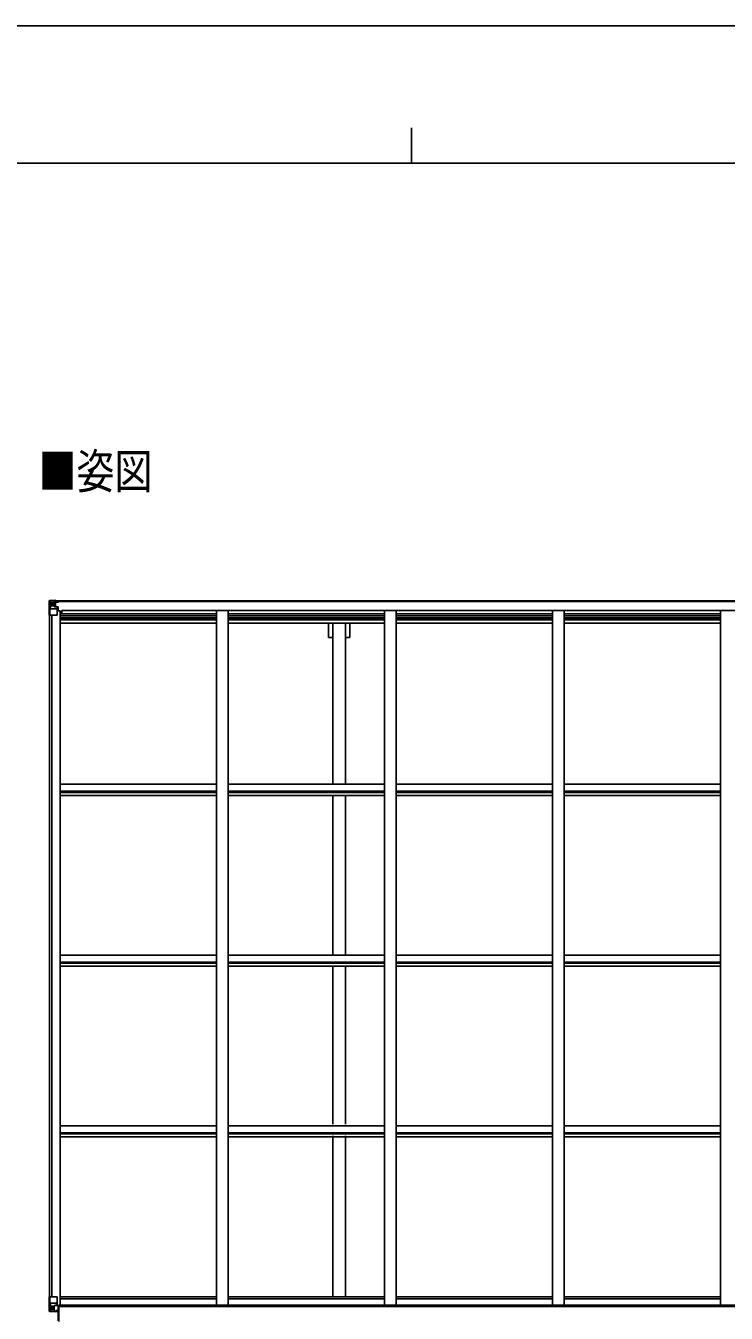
# Model space of a CAD drawing. Units: millimetres, scale not verified. Extents: x -12615 to 12615, y -8910 to 8910.
# Drawn here: x -1660 to 1326, y 3426 to 8910 of the extents above; entities that cross this region are included whole.
import ezdxf
from ezdxf.enums import TextEntityAlignment as Align

# ---------------------------------------------------------------- set-up
doc = ezdxf.new("R2010")
doc.units = ezdxf.units.MM
doc.header["$LTSCALE"] = 30
for name, color, linetype in [('0-2_USER1', 3, 'Continuous'), ('0-4_YKK_13', 4, 'Continuous'), ('0-5_YKK_A1', 4, 'Continuous'), ('0-7_YKK_ZWAK', 7, 'Continuous')]:
    doc.layers.add(name, color=color, linetype=linetype)
doc.styles.add('ＭＳ ゴシック', font='')
doc.styles.get('ＭＳ ゴシック').set_extended_font_data('MS Gothic')

msp = doc.modelspace()

# ---------------------------------------------------------------- linework, layer by layer
at = {"layer": '0-4_YKK_13'}
for p, q in [((-1559.83, 6460.05), (-1559.83, 6460.01)), ((-1558.89, 6461.05), (-1558.89, 6461.05)), ((-1558.89, 6461), (-1558.89, 6461.04)), ((-1549.92, 6461.43), (-1557.85, 6460.96)), ((-1556.99, 6459.99), (-1556.99, 6459.92)), ((-1556.99, 6399.34), (-1556.99, 6459.92)), ((-1556.44, 6426.22), (-1552.3, 6438.3)), ((-1556.44, 6426.22), (-1549.83, 6426)), ((-1553.02, 6456.55), (-1555.75, 6460.21)), ((-1552.16, 6453.04), (-1549.83, 6453.1)), ((-1552.16, 6439.57), (-1552.16, 6453.04)), ((-1549.83, 6439.53), (-1552.16, 6439.57)), ((-1537.83, 6462.22), (-1549.83, 6461.44)), ((-1549.83, 6453.09), (-1537.83, 6453.09)), ((-1549.83, 6439.54), (-1537.83, 6439.54)), ((-1549.83, 6439.53), (-1549.83, 6439.54)), ((-1549.83, 6426), (-1525.83, 6426)), ((-1544.35, 6445.9), (-1544.35, 6444.94)), ((-1538.83, 6453.09), (-1537.83, 6453.09)), ((-1531.33, 6462.73), (-1537.83, 6462.34)), ((-1537.83, 6436.24), (-1537.83, 6462.34)), ((-1537.83, 6461.45), (-1531.33, 6461.85)), ((-1536.33, 6456.63), (-1537.83, 6456.63)), ((-1536.33, 6453.09), (-1537.83, 6453.09)), ((-1536.33, 6439.54), (-1537.83, 6439.54)), ((-1537.01, 6435.98), (-1526.66, 6434.33)), ((-1537.01, 6435.35), (-1537.01, 6435.98)), ((-1526.66, 6433.69), (-1537.01, 6435.35)), ((-1531.33, 6460.92), (-1536.33, 6460.84)), ((-1535.83, 6456.27), (-1536.33, 6456.27)), ((-1532.33, 6451.34), (-1536.33, 6451.34)), ((-1532.33, 6443.13), (-1536.33, 6443.13)), ((-1536.22, 6454.97), (-1532.33, 6454.97)), ((-1535.84, 6455.18), (-1535.84, 6455.34)), ((-1535.84, 6455.34), (-1535.83, 6455.34)), ((-1535.83, 6457.3), (-1535.83, 6455.34)), ((-1527.83, 6457.3), (-1535.83, 6457.3)), ((-1527.83, 6457.27), (-1535.83, 6457.27)), ((-1525.83, 6455.43), (-1535.83, 6455.34)), ((-1532.33, 6435.23), (-1532.33, 6455.2)), ((-1531.33, 6461.85), (-1531.33, 6462.73)), ((-1531.33, 6461.33), (-1531.33, 6461.85)), ((-1531.33, 6461.33), (-1531.33, 6460.92)), ((-1531.33, 6460.92), (-1531.33, 6460.1)), ((-1526.66, 6434.33), (-1526.66, 6433.69)), ((-1526.38, 6434.25), (-1522.33, 6434.21)), ((-1526.33, 6460.54), (-1526.33, 6460.1)), ((-1526.03, 6460.54), (-1526.33, 6460.54)), ((-1526.03, 6460.54), (-1524.34, 6460.1)), ((-1525.83, 6457.04), (-1520.83, 6457.04)), ((-1525.83, 6455.43), (-1525.83, 6457.04)), ((-1525.83, 6400.34), (-1525.83, 6433.43)), ((-1521.33, 6422.34), (-1525.83, 6422.34)), ((-1521.33, 6434.21), (-1522.33, 6434.21)), ((-1522.33, 6432.48), (-1521.33, 6432.49)), ((-1521.33, 6417.99), (-1521.33, 6434.21)), ((-1520.83, 6457.96), (-1520.83, 6457.04)), ((-1520.83, 6457.04), (-1519.83, 6457.04)), ((-1519.83, 6457.04), (-1519.83, 6457.96)), ((-1519.83, 6457.04), (-1519.83, 6455.47)), ((-1519.83, 6455.35), (-1519.83, 6455.47)), ((-1556.99, 6399.34), (-1526.83, 6399.34)), ((-1559.83, 3495.36), (-1526.83, 3495.36)), ((-1559.83, 3434.65), (-1559.83, 3495.36)), ((-1556.99, 3495.36), (-1556.99, 3434.78)), ((-1556.44, 3468.48), (-1549.83, 3468.69)), ((-1556.44, 3468.48), (-1552.3, 3456.39)), ((-1549.83, 3455.16), (-1552.17, 3455.13)), ((-1552.17, 3455.13), (-1552.17, 3441.66)), ((-1549.83, 3468.69), (-1525.83, 3468.69)), ((-1549.83, 3455.16), (-1549.83, 3455.16)), ((-1537.83, 3455.16), (-1549.83, 3455.16)), ((-1537.83, 3459.15), (-1531.33, 3459.15)), ((-1537.83, 3459.15), (-1537.83, 3432.36)), ((-1526.66, 3461), (-1537.01, 3459.35)), ((-1537.01, 3459.35), (-1537.01, 3459.15)), ((-1534.31, 3459.15), (-1526.66, 3460.37)), ((-1531.33, 3459.15), (-1522.33, 3459.11)), ((-1526.66, 3460.37), (-1526.66, 3461)), ((-1525.83, 3494.36), (-1525.83, 3461.26)), ((-1521.33, 3458.2), (-1521.33, 3438.05)), ((-1558.89, 3433.69), (-1558.89, 3433.65)), ((-1549.92, 3433.26), (-1557.85, 3433.74)), ((-1556.99, 3434.71), (-1556.99, 3434.78)), ((-1553.02, 3438.15), (-1555.75, 3434.48)), ((-1552.17, 3441.66), (-1549.83, 3441.6)), ((-1549.83, 3441.6), (-1537.83, 3441.6)), ((-1537.83, 3432.47), (-1549.83, 3433.26)), ((-1545.31, 3448.8), (-1545.31, 3449.76)), ((-1531.33, 3431.96), (-1531.33, 3437.91)), ((-1522.33, 3437.34), (-1531.33, 3437.28))]:
    msp.add_line(p, q, dxfattribs=at)
for points in [[(-1559.83, 6460.01), (-1559.83, 6399.34), (-1556.99, 6399.34)], [(-1558.89, 6461.05), (-1549.83, 6461.6), (-1537.83, 6462.34)], [(-1546.27, 6446.86), (-1547.23, 6446.86), (-1547.23, 6447.82), (-1546.27, 6447.82)], [(-1545.31, 6448.78), (-1545.31, 6449.74), (-1544.35, 6449.74), (-1544.35, 6448.78)], [(-1544.35, 6444.94), (-1545.31, 6444.94), (-1545.31, 6445.9)], [(-1543.39, 6447.82), (-1542.43, 6447.82), (-1542.43, 6446.86), (-1543.39, 6446.86)], [(-1531.33, 6461.33), (-1536.33, 6461.33), (-1536.33, 6435.87)], [(-1520.83, 6455.31), (-1535.83, 6455.18), (-1535.84, 6455.18)], [(-1535.83, 6456.27), (-1527.83, 6456.27), (-1527.83, 6457.96)], [(-1525.83, 6455.43), (-1525.83, 6455.42), (-1519.83, 6455.47)], [(-1522.33, 6434.21), (-1522.33, 6432.48), (-1525.83, 6432.46)], [(-1518.33, 3454.22), (-1518.33, 3457.08), (-1519.33, 3457.08)], [(-1558.89, 3433.65), (-1549.83, 3433.09), (-1531.33, 3431.96)], [(-1546.27, 3446.88), (-1547.23, 3446.88), (-1547.23, 3447.84), (-1546.27, 3447.84)], [(-1545.31, 3449.76), (-1544.35, 3449.76), (-1544.35, 3448.8)], [(-1544.35, 3445.92), (-1544.35, 3444.96), (-1545.31, 3444.96), (-1545.31, 3445.92)], [(-1543.39, 3447.84), (-1542.43, 3447.84), (-1542.43, 3446.88), (-1543.39, 3446.88)], [(-1521.33, 3438.05), (-1521.34, 3437.94), (-1531.33, 3437.91)]]:
    msp.add_lwpolyline(points, dxfattribs=at)
msp.add_lwpolyline([(-1519.33, 3394.08), (-1519.33, 3457.08), (-1520.83, 3457.08), (-1520.83, 3394.08)], close=True, dxfattribs=at)
for centre in [(-1544.83, 6447.34), (-1544.83, 3447.36)]:
    msp.add_circle(centre, 5.3, dxfattribs=at)
for centre, radius, start, end in [((-1558.83, 6460.05), 1, 93.50017, 180.00079), ((-1558.83, 6460.04), 0.999, 93.4424, 179.95083), ((-1558.83, 6460.01), 0.999, 93.4424, 179.95083), ((-1557.68, 6473.65), 12.7, 269.24466, 275.10311), ((-1555.71, 6460.04), 1.28, 131.17831, 182.45895), ((-1546.27, 6448.78), 0.96, 270, 0), ((-1546.27, 6445.9), 0.96, 0, 90), ((-1543.39, 6448.78), 0.96, 180, 270), ((-1543.39, 6445.9), 0.96, 90, 180), ((-1536.9, 6436.91), 0.937, 182.32209, 263.26766), ((-1536.9, 6436.28), 0.937, 182.32209, 263.26766), ((-1535.83, 6457.8), 0.5, 179.99802, 269.99691), ((-1535.83, 6457.77), 0.5, 180.00109, 270.00109), ((-1535.83, 6454.84), 0.5, 90.52895, 180.04464), ((-1535.82, 6454.66), 0.513, 91.88028, 181.04707), ((-1526.77, 6433.4), 0.937, 2.32209, 83.26766), ((-1526.77, 6432.76), 0.937, 2.32209, 83.26766), ((-1520.69, 6463), 7.69, 268.96999, 276.43426), ((-1526.83, 6400.34), 1, 270, 0), ((-1536.9, 3458.42), 0.937, 96.73234, 129.06602), ((-1526.83, 3494.36), 1, 0, 90), ((-1526.77, 3461.93), 0.937, 276.73234, 357.67791), ((-1526.77, 3461.3), 0.937, 276.73234, 357.67791), ((-1558.83, 3434.69), 0.999, 180.04917, 266.5576), ((-1558.83, 3434.65), 0.999, 180.04917, 266.5576), ((-1558.83, 3434.65), 1, 179.99921, 266.49983), ((-1557.68, 3421.04), 12.7, 84.89689, 90.75534), ((-1555.71, 3434.65), 1.28, 177.54105, 228.82169), ((-1546.27, 3448.8), 0.96, 270, 0), ((-1546.27, 3445.92), 0.96, 0, 90), ((-1543.39, 3448.8), 0.96, 180, 270), ((-1543.39, 3445.92), 0.96, 90, 180)]:
    msp.add_arc(centre, radius, start, end, dxfattribs=at)
for centre, major_axis, ratio, start_param, end_param in [((-1357.89, 6473.36), (201, 12.36), 0.060933, 3.1373463, 3.1378449), ((-1556.89, 6461.13), (2, 0.12), 0.060933, 3.1378449, 4.2119296), ((-1555.72, 6428.57), (0.85, 2.32), 0.403757, 2.3087461, 3.2744049), ((-1556.7, 6458.03), (-0.02, 3), 0.466854, 5.5234897, 6.1575023), ((-1555.04, 6452.96), (0.03, 5), 0.573921, 4.7320603, 5.5159136), ((-1553.57, 6439.59), (0, 3), 0.468246, 4.2703918, 4.7058971), ((-1631.58, 6453.09), (81.75, 0), 0.061163, 0, 0.0007725), ((-1555.72, 3466.13), (0.85, -2.32), 0.403757, 3.0087805, 3.9744392), ((-1553.57, 3455.11), (0, -3), 0.468246, 1.5772882, 2.0127935), ((-1522.33, 3458.21), (1, -0.021), 0.906239, 0.0187047, 1.589501), ((-1556.89, 3433.57), (2, -0.12), 0.060933, 2.0712557, 3.1453404), ((-1357.89, 3421.34), (201, -12.36), 0.060933, 3.1453404, 3.145839), ((-1556.7, 3436.67), (-0.02, -3), 0.466854, 0.125683, 0.7596956), ((-1555.04, 3441.74), (0.03, -5), 0.573921, 0.7672717, 1.551125), ((-1631.58, 3441.6), (81.75, 0), 0.061163, 6.2824128, 6.2831853), ((-1522.33, 3438.04), (1, 0.012), 0.707053, 4.7036637, 6.124411)]:
    msp.add_ellipse(centre, major_axis=major_axis, ratio=ratio, start_param=start_param, end_param=end_param, dxfattribs=at)
at = {"layer": '0-5_YKK_A1'}
for p, q in [((-1536.33, 6460.1), (4188.67, 6460.1)), ((-1536.33, 6457.96), (4188.67, 6457.96)), ((-1512.83, 6417.99), (-1525.83, 6417.99)), ((-1512.83, 6417.99), (-1512.83, 3460.72)), ((-1505.33, 6404.3), (-1505.33, 6419.82)), ((-1505.33, 6419.82), (4157.67, 6419.82)), ((-846.83, 6419.8), (-846.83, 3460.72)), ((-796.83, 6419.8), (-796.83, 3460.72)), ((-130.83, 6419.8), (-130.83, 3460.72)), ((-80.83, 6419.8), (-80.83, 3460.72)), ((585.17, 6419.8), (585.17, 3460.72)), ((635.17, 6419.8), (635.17, 3460.72)), ((1301.17, 6419.8), (1301.17, 3460.72)), ((-1557.83, 6399.34), (-1557.83, 3495.36)), ((-1548.13, 6399.34), (-1548.13, 3495.36)), ((-1512.83, 6404.3), (-846.83, 6404.3)), ((-1512.83, 6395.91), (-846.83, 6395.91)), ((-1512.83, 6387.71), (-846.83, 6387.71)), ((-1512.83, 6383.78), (-846.83, 6383.78)), ((-1512.83, 6378.7), (-846.83, 6378.7)), ((-1512.83, 6365.7), (-846.83, 6365.7)), ((-796.83, 6404.3), (-130.83, 6404.3)), ((-796.83, 6395.91), (-130.83, 6395.91)), ((-796.83, 6387.71), (-130.83, 6387.71)), ((-796.83, 6383.78), (-130.83, 6383.78)), ((-796.83, 6378.7), (-130.83, 6378.7)), ((-796.83, 6365.7), (-130.83, 6365.7)), ((-369.03, 6304.1), (-369.03, 6364.51)), ((-351.33, 5677.55), (-351.33, 6364.51)), ((-296.33, 5677.55), (-296.33, 6364.51)), ((-278.63, 6304.1), (-278.63, 6364.51)), ((-80.83, 6404.3), (585.17, 6404.3)), ((-80.83, 6395.91), (585.17, 6395.91)), ((-80.83, 6387.71), (585.17, 6387.71)), ((-80.83, 6383.78), (585.17, 6383.78)), ((-80.83, 6378.7), (585.17, 6378.7)), ((-80.83, 6365.7), (585.17, 6365.7)), ((635.17, 6404.3), (1301.17, 6404.3)), ((635.17, 6395.91), (1301.17, 6395.91)), ((635.17, 6387.71), (1301.17, 6387.71)), ((635.17, 6383.78), (1301.17, 6383.78)), ((635.17, 6378.7), (1301.17, 6378.7)), ((635.17, 6365.7), (1301.17, 6365.7)), ((-369.03, 6304.1), (-351.33, 6304.1)), ((-296.33, 6304.1), (-278.63, 6304.1)), ((-1512.83, 5678.79), (-846.86, 5678.79)), ((-1512.83, 5649.06), (-846.86, 5649.06)), ((-796.83, 5678.79), (-130.86, 5678.79)), ((-796.83, 5649.06), (-130.86, 5649.06)), ((-80.83, 5678.79), (585.14, 5678.79)), ((-80.83, 5649.06), (585.14, 5649.06)), ((635.17, 5678.79), (1301.14, 5678.79)), ((635.17, 5649.06), (1301.14, 5649.06)), ((-1512.83, 5644.51), (-846.86, 5644.51)), ((-1512.83, 5631.5), (-846.86, 5631.5)), ((-796.83, 5644.51), (-130.86, 5644.51)), ((-796.83, 5631.5), (-130.86, 5631.5)), ((-351.33, 5629.19), (-351.33, 4954.4)), ((-296.33, 5629.19), (-296.33, 4954.4)), ((-80.83, 5644.51), (585.14, 5644.51)), ((-80.83, 5631.5), (585.14, 5631.5)), ((635.17, 5644.51), (1301.14, 5644.51)), ((635.17, 5631.5), (1301.14, 5631.5)), ((-1512.83, 4951.55), (-846.86, 4951.55)), ((-796.83, 4951.55), (-130.86, 4951.55)), ((-80.83, 4951.55), (585.14, 4951.55)), ((635.17, 4951.55), (1301.14, 4951.55)), ((-1512.83, 4921.81), (-846.86, 4921.81)), ((-1512.83, 4917.26), (-846.86, 4917.26)), ((-1512.83, 4904.25), (-846.86, 4904.25)), ((-796.83, 4921.81), (-130.86, 4921.81)), ((-796.83, 4917.26), (-130.86, 4917.26)), ((-796.83, 4904.25), (-130.86, 4904.25)), ((-351.33, 4230.43), (-351.33, 4906.03)), ((-296.33, 4230.43), (-296.33, 4906.03)), ((-80.83, 4921.81), (585.14, 4921.81)), ((-80.83, 4917.26), (585.14, 4917.26)), ((-80.83, 4904.25), (585.14, 4904.25)), ((635.17, 4921.81), (1301.14, 4921.81)), ((635.17, 4917.26), (1301.14, 4917.26)), ((635.17, 4904.25), (1301.14, 4904.25)), ((-1512.83, 4224.3), (-846.86, 4224.3)), ((-796.83, 4224.3), (-130.86, 4224.3)), ((-80.83, 4224.3), (585.14, 4224.3)), ((635.17, 4224.3), (1301.14, 4224.3)), ((-1512.83, 4194.57), (-846.86, 4194.57)), ((-1512.83, 4190.02), (-846.86, 4190.02)), ((-1512.83, 4177.01), (-846.86, 4177.01)), ((-796.83, 4194.57), (-130.86, 4194.57)), ((-796.83, 4190.02), (-130.86, 4190.02)), ((-796.83, 4177.01), (-130.86, 4177.01)), ((-351.33, 3496.31), (-351.33, 4182.06)), ((-296.33, 3496.31), (-296.33, 4182.06)), ((-80.83, 4194.57), (585.14, 4194.57)), ((-80.83, 4190.02), (585.14, 4190.02)), ((-80.83, 4177.01), (585.14, 4177.01)), ((635.17, 4194.57), (1301.14, 4194.57)), ((635.17, 4190.02), (1301.14, 4190.02)), ((635.17, 4177.01), (1301.14, 4177.01)), ((-1533.1, 3459.34), (-1518.33, 3459.34)), ((-1521.33, 3457.08), (-1518.33, 3457.08)), ((4170.67, 3460.72), (-1518.33, 3460.72)), ((-1518.33, 3460.72), (-1518.33, 3390.72)), ((-1518.33, 3457.06), (-1518.33, 3457.08)), ((-1512.83, 3495.51), (-846.83, 3495.51)), ((-1512.83, 3487.16), (-846.83, 3487.16)), ((-796.83, 3495.51), (-130.83, 3495.51)), ((-796.83, 3487.16), (-130.83, 3487.16)), ((-80.83, 3495.51), (585.17, 3495.51)), ((-80.83, 3487.16), (585.17, 3487.16)), ((635.17, 3495.51), (1301.17, 3495.51)), ((635.17, 3487.16), (1301.17, 3487.16)), ((-1531.33, 3433.56), (-1520.83, 3433.56)), ((-1521.33, 3441.46), (-1520.83, 3441.46)), ((4170.67, 3454.22), (-1518.33, 3454.22))]:
    msp.add_line(p, q, dxfattribs=at)
at = {"layer": '0-7_YKK_ZWAK'}
for p, q in [((-14.94, 8475), (-14.94, 8325)), ((11685.06, 8325), (-11714.94, 8325))]:
    msp.add_line(p, q, dxfattribs=at)
msp.add_lwpolyline([(-12615, -8910), (12615, -8910), (12615, 8910), (-12615, 8910)], close=True, dxfattribs=at)

# ---------------------------------------------------------------- texts
at = {"layer": '0-2_USER1', "style": 'ＭＳ ゴシック', "width": 0.8}
msp.add_text('■姿図', height=148.5, dxfattribs=at).set_placement((-1605.58, 6893.59), align=Align.BOTTOM_LEFT)

doc.saveas('drawing.dxf')
